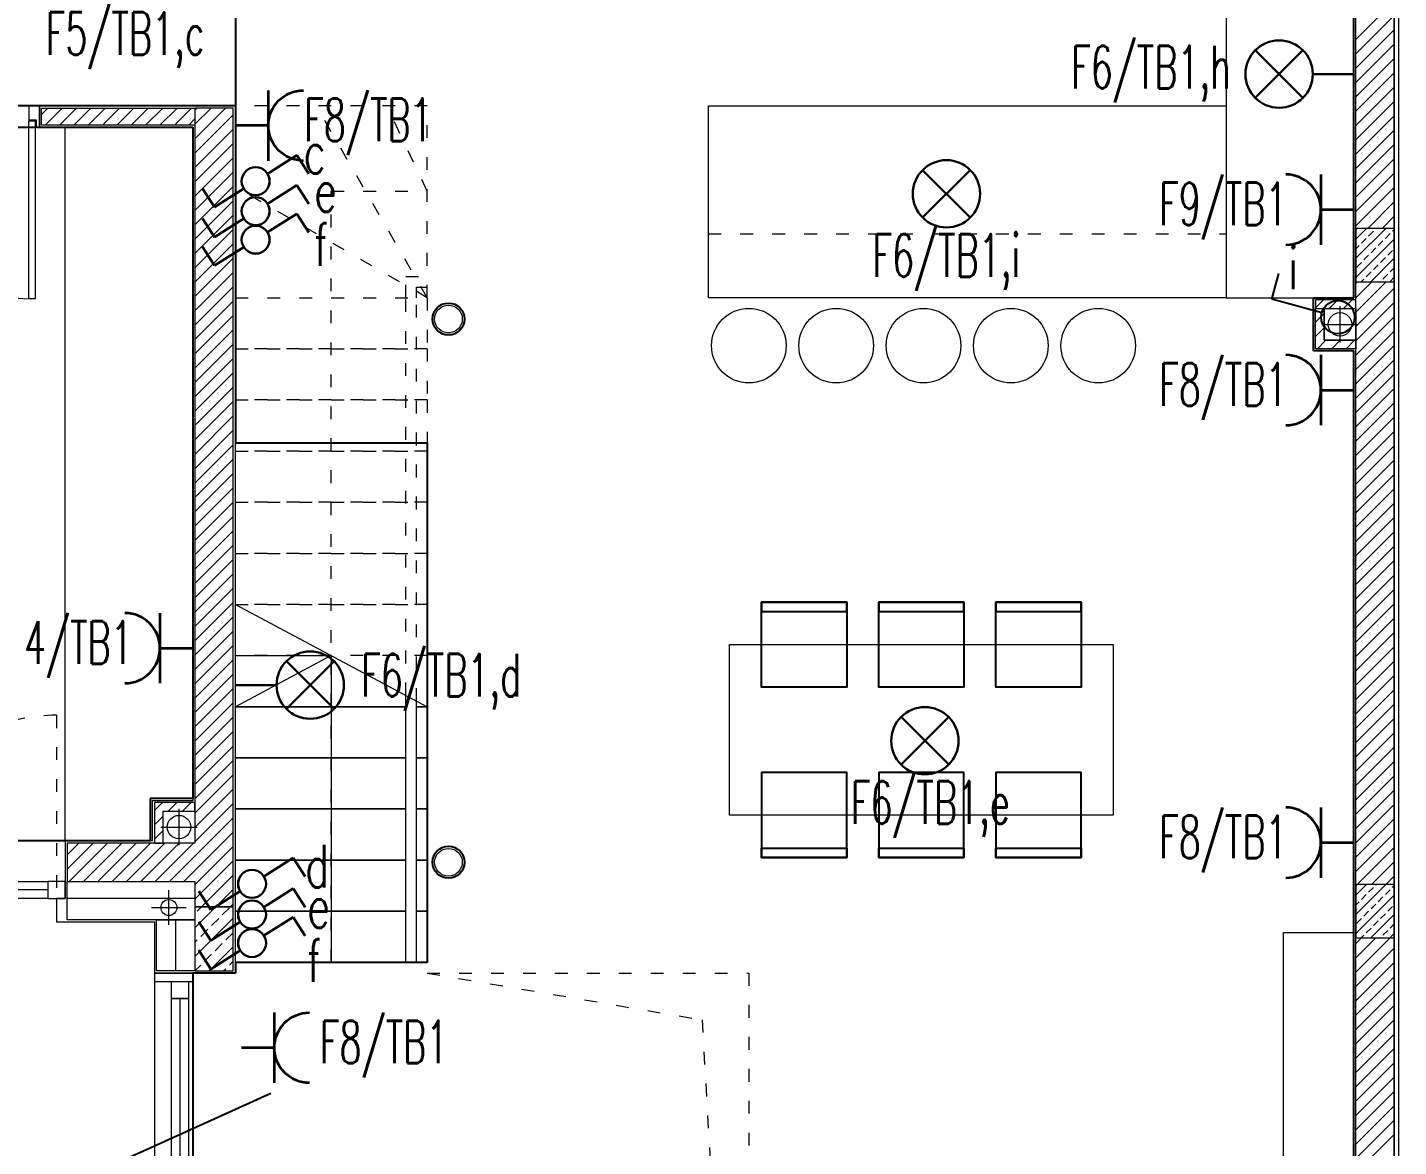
# Model space of a CAD drawing. Header units: millimetres. Extents: x 1780 to 154263, y -7240 to 17216.
# Drawn here: x 66186 to 66830, y 3414 to 3940 of the extents above; entities that cross this region are included whole.
import ezdxf

# ---------------------------------------------------------------- set-up
doc = ezdxf.new("R2010")
doc.units = ezdxf.units.MM
doc.linetypes.add('ACAD_ISO03W100', pattern=[30, 12, -18])
for name, color, linetype, lineweight in [('2d_SX_aranżacja drukowana', 200, 'Continuous', 5), ('2d_SX_aranżacja niedrukowana', 191, 'Continuous', 5), ('2d_SX_gruba przekroje', 90, 'Continuous', 20), ('2d_SX_instalacje - kanalizacja opadowa', 130, 'Continuous', 5), ('2d_SX_instalacje szkic - kanalizacja sanitarna', 44, 'Continuous', 5), ('2d_SX_oznaczenia', 40, 'Continuous', 0), ('2d_SX_przebicia', 96, 'Continuous', 13), ('2d_SX_stolarka drzwiowa', 211, 'Continuous', 5), ('2d_SX_stolarka okienna', 5, 'Continuous', 5), ('2d_SX_stolarka okznaczenia', 251, 'Continuous', 5), ('2d_SX_szraf', 251, 'Continuous', 0), ('2d_SX_warstwy', 181, 'Continuous', 9), ('2d_SX_widok', 10, 'Continuous', 9)]:
    doc.layers.add(name, color=color, linetype=linetype, lineweight=lineweight)
doc.layers.add('2d_SX_powierzchnia', color=251, linetype='Continuous', plot=False)
for name, color, linetype in [('2d_SX_rewizja 18 września', 210, 'Continuous'), ('60 instalacje elektryka', 10, 'Continuous'), ('BA-widok', 1, 'Continuous')]:
    doc.layers.add(name, color=color, linetype=linetype)
doc.styles.add('OPIS', font='simplex.shx', dxfattribs={"width": 0.7, "height": 4})
doc.linetypes.add('ZIGZAG', pattern='A,0.00254,-5.08,[131,ltypeshp.shx,S=5.08,R=0,X=-5.08,Y=0],-10.16,[131,ltypeshp.shx,S=5.08,R=180,X=5.08,Y=0],-5.08', length=20.32254)

# ---------------------------------------------------------------- blocks, each defined once
blk = doc.blocks.new('PDKLD A0')
at = {"color": 8}
for points in [[(72377.94, -15480.92), (72377.94, -15520.92), (72337.94, -15520.92), (72337.94, -15480.92)], [(72337.94, -15480.92), (72337.94, -15485.37), (72377.94, -15485.37), (72377.94, -15480.92), (72377.94, -15480.92)], [(72432.94, -15480.92), (72432.94, -15520.92), (72392.94, -15520.92), (72392.94, -15480.92)], [(72392.94, -15480.92), (72392.94, -15485.37), (72432.94, -15485.37), (72432.94, -15480.92), (72432.94, -15480.92)], [(72487.94, -15480.92), (72487.94, -15520.92), (72447.94, -15520.92), (72447.94, -15480.92)], [(72447.94, -15480.92), (72447.94, -15485.37), (72487.94, -15485.37), (72487.94, -15480.92), (72487.94, -15480.92)], [(72377.94, -15600.92), (72377.94, -15560.92), (72337.94, -15560.92), (72337.94, -15600.92)], [(72432.94, -15600.92), (72432.94, -15560.92), (72392.94, -15560.92), (72392.94, -15600.92)], [(72487.94, -15600.92), (72487.94, -15560.92), (72447.94, -15560.92), (72447.94, -15600.92)], [(72337.94, -15600.92), (72337.94, -15596.48), (72377.94, -15596.48), (72377.94, -15600.92), (72377.94, -15600.92)], [(72392.94, -15600.92), (72392.94, -15596.48), (72432.94, -15596.48), (72432.94, -15600.92), (72432.94, -15600.92)], [(72447.94, -15600.92), (72447.94, -15596.48), (72487.94, -15596.48), (72487.94, -15600.92), (72487.94, -15600.92)]]:
    blk.add_lwpolyline(points, close=True, dxfattribs=at)
at = {"layer": '2d_SX_aranżacja drukowana', "color": 8}
for p, q in [((72555.94, -15128.08), (72555.94, -15338.08)), ((72615.94, -15338.08), (72615.94, -15128.08)), ((72555.94, -15338.08), (72615.94, -15338.08))]:
    blk.add_line(p, q, dxfattribs=at)
at = {"layer": '2d_SX_aranżacja niedrukowana', "color": 8}
for p, q in [((72312.94, -15338.08), (72312.94, -15248.08)), ((72312.94, -15248.08), (72555.94, -15248.08)), ((72555.94, -15248.08), (72555.94, -15338.08)), ((72010.94, -15593.08), (72010.94, -15258.08)), ((72555.94, -15338.08), (72312.94, -15338.08)), ((72322.94, -15500.92), (72502.94, -15500.92)), ((72322.94, -15580.92), (72322.94, -15500.92)), ((72502.94, -15500.92), (72502.94, -15580.92)), ((72502.94, -15580.92), (72322.94, -15580.92)), ((72582.94, -15636.08), (72615.94, -15636.08)), ((72582.94, -16042.08), (72582.94, -15636.08)), ((72615.94, -15636.08), (72615.94, -16042.08))]:
    blk.add_line(p, q, dxfattribs=at)
at = {"layer": '2d_SX_aranżacja niedrukowana', "color": 8, "linetype": 'ACAD_ISO03W100', "ltscale": 0.5}
for p, q in [((72312.94, -15338.08), (72312.94, -15308.08)), ((72312.94, -15308.08), (72555.94, -15308.08)), ((72555.94, -15308.08), (72555.94, -15338.08)), ((72555.94, -15338.08), (72312.94, -15338.08))]:
    blk.add_line(p, q, dxfattribs=at)
at = {"layer": '2d_SX_aranżacja niedrukowana', "color": 8}
for centre in [(72331.94, -15360.58), (72372.94, -15360.58), (72413.94, -15360.58), (72454.94, -15360.58), (72495.94, -15360.58)]:
    blk.add_circle(centre, 17.5, dxfattribs=at)
at = {"layer": '2d_SX_gruba przekroje', "color": 8}
for p, q in [((72615.94, -15068.08), (72615.94, -15308.08)), ((72070.94, -15248.08), (71998.94, -15248.08)), ((71998.94, -15248.08), (71998.94, -15258.08)), ((72090.94, -15248.08), (72070.94, -15248.08)), ((72090.94, -15593.08), (72090.94, -15248.08)), ((71998.94, -15258.08), (72070.94, -15258.08)), ((72070.94, -15258.08), (72070.94, -15574.08)), ((72615.94, -15308.08), (72615.94, -15338.08)), ((72615.94, -15338.08), (72596.94, -15338.08)), ((72596.94, -15338.08), (72596.94, -15344.08)), ((72596.94, -15344.08), (72596.94, -15363.08)), ((72596.94, -15357.08), (72596.94, -15363.08)), ((72596.94, -15363.08), (72615.94, -15363.08)), ((72596.94, -15363.08), (72615.94, -15363.08)), ((72615.94, -15363.08), (72615.94, -15593.08)), ((72051.94, -15593.08), (72051.94, -15574.08)), ((72051.94, -15574.08), (72070.94, -15574.08)), ((72051.94, -15593.08), (72051.94, -15574.08)), ((72051.94, -15574.08), (72070.94, -15574.08)), ((72051.94, -15593.08), (72010.94, -15593.08)), ((72010.94, -15593.08), (72010.94, -15620.08)), ((72090.94, -15593.08), (72090.94, -15593.08)), ((72090.94, -15655.08), (72090.94, -15593.08)), ((72615.94, -15593.08), (72615.94, -15636.08)), ((72615.94, -15593.08), (72615.94, -15593.08)), ((72010.94, -15620.08), (72006.94, -15620.08)), ((72006.94, -15620.08), (72006.94, -15631.08)), ((72006.94, -15631.08), (72010.94, -15631.08)), ((72010.94, -15631.08), (72049.17, -15631.08)), ((72049.17, -15631.08), (72052.94, -15631.08)), ((72052.94, -15631.08), (72052.94, -15655.08)), ((72615.94, -15636.08), (72615.94, -15636.08)), ((72615.94, -15636.08), (72615.94, -16042.08)), ((72052.94, -15655.08), (72090.94, -15655.08))]:
    blk.add_line(p, q, dxfattribs=at)
for centre, radius in [((72190.94, -15348.08), 7.5), ((72190.94, -15348.08), 7.5), ((72190.94, -15348.08), 6.5), ((72190.94, -15603.08), 7.5), ((72190.94, -15603.08), 6.5)]:
    blk.add_circle(centre, radius, dxfattribs=at)
at = {"layer": '2d_SX_instalacje - kanalizacja opadowa', "color": 8}
for p, q in [((72059.69, -15632.5), (72059.69, -15616.16)), ((72051.53, -15624.33), (72067.86, -15624.33))]:
    blk.add_line(p, q, dxfattribs=at)
blk.add_circle((72059.69, -15624.33), 3.75, dxfattribs=at)
at = {"layer": '2d_SX_instalacje szkic - kanalizacja sanitarna', "color": 8}
for p, q in [((72609.44, -15342.08), (72609.44, -15359.08)), ((72600.94, -15350.58), (72617.94, -15350.58)), ((72064.44, -15578.08), (72064.44, -15595.08)), ((72055.94, -15586.58), (72072.94, -15586.58))]:
    blk.add_line(p, q, dxfattribs=at)
for centre in [(72609.44, -15350.58), (72064.44, -15586.58)]:
    blk.add_circle(centre, 5.5, dxfattribs=at)
at = {"layer": '2d_SX_oznaczenia', "color": 8, "linetype": 'ACAD_ISO03W100', "ltscale": 0.5}
for p, q in [((72180.94, -15288.08), (72162.11, -15248.08)), ((72135.94, -15650.08), (72135.94, -15288.08)), ((72135.94, -15288.08), (72180.94, -15288.08))]:
    blk.add_line(p, q, dxfattribs=at)
at = {"layer": '2d_SX_oznaczenia', "color": 8, "ltscale": 0.5}
for p, q in [((72090.94, -15482.08), (72180.94, -15530.08)), ((72135.94, -15506.08), (72090.94, -15530.08)), ((72135.94, -15506.08), (72135.94, -15650.08))]:
    blk.add_line(p, q, dxfattribs=at)
at = {"layer": '2d_SX_powierzchnia', "color": 8}
for p, q in [((72090.94, -15068.08), (72090.94, -15406.19)), ((72615.94, -15308.08), (72615.94, -15068.08)), ((72090.94, -15128.08), (72090.94, -15248.08)), ((72090.94, -15248.08), (71718.94, -15248.08)), ((71818.94, -15258.08), (72070.94, -15258.08)), ((72070.94, -15258.08), (72070.94, -15573.08)), ((72615.94, -15338.08), (72615.94, -15308.08)), ((72615.94, -15308.08), (72615.94, -15308.08)), ((72596.94, -15363.08), (72596.94, -15338.08)), ((72596.94, -15338.08), (72615.94, -15338.08)), ((72615.94, -15363.08), (72596.94, -15363.08)), ((72615.94, -15599.08), (72615.94, -15363.08)), ((72090.94, -15406.19), (72180.94, -15406.19)), ((72180.94, -15406.19), (72180.94, -15650.08)), ((72070.94, -15573.08), (72050.94, -15573.08)), ((72050.94, -15573.08), (72050.94, -15593.08)), ((72050.94, -15593.08), (71818.94, -15593.08)), ((72615.94, -15636.08), (72615.94, -15599.08)), ((72615.94, -15599.08), (72615.94, -15599.08)), ((72615.94, -16042.08), (72615.94, -15636.08)), ((72615.94, -15636.08), (72615.94, -15636.08)), ((72090.94, -15650.08), (72090.94, -15655.08)), ((72145.34, -15650.08), (72090.94, -15650.08)), ((72180.94, -15650.08), (72145.34, -15650.08)), ((72090.94, -15655.08), (72070.94, -15655.08)), ((72070.94, -15655.08), (72070.94, -16042.08))]:
    blk.add_line(p, q, dxfattribs=at)
for centre in [(72190.94, -15348.08), (72190.94, -15603.08)]:
    blk.add_circle(centre, 7.5, dxfattribs=at)
at = {"layer": '2d_SX_przebicia', "color": 8}
for p, q in [((72601.94, -15343.08), (72616.94, -15343.08)), ((72601.94, -15358.08), (72601.94, -15343.08)), ((72616.94, -15343.08), (72616.94, -15358.08)), ((72616.94, -15358.08), (72601.94, -15358.08)), ((72056.94, -15579.08), (72071.94, -15579.08)), ((72056.94, -15594.08), (72056.94, -15579.08)), ((72071.94, -15579.08), (72071.94, -15594.08)), ((72071.94, -15594.08), (72056.94, -15594.08))]:
    blk.add_line(p, q, dxfattribs=at)
at = {"layer": '2d_SX_stolarka drzwiowa', "color": 8}
for p, q in [((71998.94, -15248.08), (71993.94, -15248.08)), ((71993.94, -15248.08), (71993.94, -15254.58)), ((71998.94, -15258.08), (71998.94, -15248.08)), ((71993.94, -15254.58), (71997.44, -15254.58)), ((71993.94, -15338.58), (71993.94, -15255.08)), ((71993.94, -15255.08), (71996.94, -15255.08)), ((71996.94, -15255.08), (71996.94, -15338.58)), ((71997.44, -15254.58), (71997.44, -15258.08)), ((71997.44, -15258.08), (71998.94, -15258.08)), ((71996.94, -15338.58), (71993.94, -15338.58))]:
    blk.add_line(p, q, dxfattribs=at)
at = {"layer": '2d_SX_stolarka okienna', "color": 8, "linetype": 'ACAD_ISO03W100', "ltscale": 0.5}
blk.add_line((72006.94, -15534.08), (72006.94, -15616.08), dxfattribs=at)
at = {"layer": '2d_SX_stolarka okienna', "color": 8}
for p, q in [((72052.94, -15655.08), (72052.94, -16080.08)), ((72070.94, -15655.08), (72052.94, -15655.08)), ((72052.94, -15655.08), (72052.94, -15659.08)), ((72052.94, -15659.08), (72070.94, -15659.08)), ((72060.94, -15667.08), (72060.94, -15659.08)), ((72060.94, -15659.08), (72068.94, -15659.08)), ((72068.94, -15659.08), (72068.94, -15667.08)), ((72068.94, -15659.08), (72068.94, -15659.08)), ((72070.94, -15655.08), (72070.94, -16062.08)), ((72070.94, -15659.08), (72070.94, -15655.08)), ((72068.94, -15667.08), (72060.94, -15667.08)), ((72060.94, -15851.58), (72060.94, -15667.08)), ((72060.94, -15667.08), (72068.94, -15667.08)), ((72064.94, -15851.58), (72064.94, -15667.08)), ((72068.94, -15667.08), (72068.94, -15851.58))]:
    blk.add_line(p, q, dxfattribs=at)
for points in [[(72002.94, -15612.08), (72002.94, -15620.08), (71928.94, -15620.08), (71928.94, -15612.08)], [(72010.94, -15612.08), (72002.94, -15612.08), (72002.94, -15620.08), (72010.94, -15620.08), (72010.94, -15612.08)]]:
    blk.add_lwpolyline(points, close=True, dxfattribs=at)
blk.add_lwpolyline([(72002.94, -15616.08), (71928.94, -15616.08)], dxfattribs=at)
at = {"layer": '2d_SX_stolarka okienna', "color": 8, "linetype": 'ACAD_ISO03W100', "ltscale": 0.5}
blk.add_arc((72007.11, -15616.15), 82.07, 90.1168, 179.95145, dxfattribs=at)
at = {"layer": '2d_SX_stolarka okznaczenia', "color": 8}
blk.add_arc((71995.37, -15256.15), 82.43, 180.29754, 270.05077, dxfattribs=at)
at = {"layer": '2d_SX_szraf', "color": 8, "linetype": 'Continuous'}
for p, q in [((72616.94, -15216.83), (72634.94, -15198.83)), ((72616.94, -15223.56), (72634.94, -15205.56)), ((72616.94, -15230.3), (72634.94, -15212.3)), ((72616.94, -15237.04), (72634.94, -15219.04)), ((72616.94, -15243.77), (72634.94, -15225.77)), ((72616.94, -15250.51), (72634.94, -15232.51)), ((72616.94, -15257.24), (72634.94, -15239.24)), ((72616.94, -15263.98), (72634.94, -15245.98)), ((71999.94, -15252.04), (72002.9, -15249.08)), ((72001.64, -15257.08), (72009.64, -15249.08)), ((72008.37, -15257.08), (72016.37, -15249.08)), ((72015.11, -15257.08), (72023.11, -15249.08)), ((72021.85, -15257.08), (72029.85, -15249.08)), ((72028.58, -15257.08), (72036.58, -15249.08)), ((72035.32, -15257.08), (72043.32, -15249.08)), ((72042.05, -15257.08), (72050.05, -15249.08)), ((72048.79, -15257.08), (72056.79, -15249.08)), ((72055.52, -15257.08), (72063.52, -15249.08)), ((72062.26, -15257.08), (72070.26, -15249.08)), ((72068.99, -15257.08), (72071.94, -15254.13)), ((72071.94, -15249.95), (72072.82, -15249.08)), ((72071.94, -15256.69), (72079.55, -15249.08)), ((72071.94, -15263.43), (72086.29, -15249.08)), ((72071.94, -15270.16), (72089.94, -15252.16)), ((72616.94, -15270.71), (72634.94, -15252.71)), ((72071.94, -15276.9), (72089.94, -15258.9)), ((72616.94, -15277.45), (72634.94, -15259.45)), ((72071.94, -15283.63), (72089.94, -15265.63)), ((72616.94, -15284.18), (72634.94, -15266.18)), ((72071.94, -15290.37), (72089.94, -15272.37)), ((72616.94, -15290.92), (72634.94, -15272.92)), ((72071.94, -15297.1), (72089.94, -15279.1)), ((72616.94, -15297.65), (72634.94, -15279.65)), ((72071.94, -15303.84), (72089.94, -15285.84)), ((72616.94, -15304.39), (72634.94, -15286.39)), ((72071.94, -15310.57), (72089.94, -15292.57)), ((72071.94, -15317.31), (72089.94, -15299.31)), ((72622.48, -15305.58), (72634.94, -15293.12)), ((72616.94, -15310.59), (72621.95, -15305.58)), ((72616.94, -15319.57), (72630.93, -15305.58)), ((72616.94, -15306.1), (72617.29, -15305.76)), ((72626.27, -15305.76), (72626.44, -15305.58)), ((72629.22, -15305.58), (72634.94, -15299.86)), ((72071.94, -15324.04), (72089.94, -15306.04)), ((72616.94, -15328.55), (72634.94, -15310.55)), ((72619.53, -15312.49), (72621.78, -15310.25)), ((72622.9, -15309.12), (72625.14, -15306.88)), ((72627.39, -15313.61), (72629.63, -15311.37)), ((72630.76, -15310.25), (72633, -15308)), ((72634.12, -15306.88), (72634.94, -15306.06)), ((72071.94, -15330.78), (72089.94, -15312.78)), ((72616.94, -15315.08), (72618.41, -15313.61)), ((72620.65, -15320.35), (72622.9, -15318.1)), ((72624.02, -15316.98), (72626.27, -15314.74)), ((72631.88, -15318.1), (72634.12, -15315.86)), ((72071.94, -15337.51), (72089.94, -15319.51)), ((72617.29, -15323.72), (72619.53, -15321.47)), ((72623.89, -15330.58), (72634.94, -15319.53)), ((72625.14, -15324.84), (72627.39, -15322.59)), ((72628.51, -15321.47), (72630.76, -15319.23)), ((72633, -15325.96), (72634.94, -15324.02)), ((72071.94, -15344.25), (72089.94, -15326.25)), ((72616.94, -15331.33), (72617.69, -15330.58)), ((72616.94, -15338.06), (72624.43, -15330.58)), ((72616.94, -15344.8), (72631.16, -15330.58)), ((72619.4, -15330.58), (72620.65, -15329.33)), ((72621.78, -15328.21), (72624.02, -15325.96)), ((72628.38, -15330.58), (72628.51, -15330.45)), ((72629.63, -15329.33), (72631.88, -15327.08)), ((72632.87, -15330.58), (72634.94, -15328.51)), ((72071.94, -15350.98), (72089.94, -15332.98)), ((72616.94, -15351.53), (72634.94, -15333.53)), ((72071.94, -15357.72), (72089.94, -15339.72)), ((72597.94, -15342.77), (72601.64, -15339.08)), ((72604.37, -15343.08), (72608.37, -15339.08)), ((72611.11, -15343.08), (72615.11, -15339.08)), ((72616.94, -15358.27), (72634.94, -15340.27)), ((72071.94, -15364.45), (72089.94, -15346.45)), ((72597.94, -15349.51), (72601.94, -15345.51)), ((72616.94, -15365), (72634.94, -15347)), ((72071.94, -15371.19), (72089.94, -15353.19)), ((72597.94, -15356.24), (72601.94, -15352.24)), ((72616.94, -15371.74), (72634.94, -15353.74)), ((72071.94, -15377.92), (72089.94, -15359.92)), ((72598.84, -15362.08), (72602.84, -15358.08)), ((72605.58, -15362.08), (72609.58, -15358.08)), ((72612.31, -15362.08), (72616.31, -15358.08)), ((72616.94, -15378.47), (72634.94, -15360.47)), ((72071.94, -15384.66), (72089.94, -15366.66)), ((72616.94, -15385.21), (72634.94, -15367.21)), ((72071.94, -15391.39), (72089.94, -15373.39)), ((72616.94, -15391.94), (72634.94, -15373.94)), ((72071.94, -15398.13), (72089.94, -15380.13)), ((72616.94, -15398.68), (72634.94, -15380.68)), ((72071.94, -15404.86), (72089.94, -15386.86)), ((72616.94, -15405.41), (72634.94, -15387.41)), ((72071.94, -15411.6), (72089.94, -15393.6)), ((72616.94, -15412.15), (72634.94, -15394.15)), ((72071.94, -15418.33), (72089.94, -15400.33)), ((72616.94, -15418.89), (72634.94, -15400.89)), ((72071.94, -15425.07), (72089.94, -15407.07)), ((72616.94, -15425.62), (72634.94, -15407.62)), ((72071.94, -15431.81), (72089.94, -15413.81)), ((72616.94, -15432.36), (72634.94, -15414.36)), ((72071.94, -15438.54), (72089.94, -15420.54)), ((72616.94, -15439.09), (72634.94, -15421.09)), ((72071.94, -15445.28), (72089.94, -15427.28)), ((72616.94, -15445.83), (72634.94, -15427.83)), ((72071.94, -15452.01), (72089.94, -15434.01)), ((72616.94, -15452.56), (72634.94, -15434.56)), ((72071.94, -15458.75), (72089.94, -15440.75)), ((72071.94, -15465.48), (72089.94, -15447.48)), ((72616.94, -15459.3), (72634.94, -15441.3)), ((72616.94, -15466.03), (72634.94, -15448.03)), ((72071.94, -15472.22), (72089.94, -15454.22)), ((72616.94, -15472.77), (72634.94, -15454.77)), ((72071.94, -15478.95), (72089.94, -15460.95)), ((72616.94, -15479.5), (72634.94, -15461.5)), ((72071.94, -15485.69), (72089.94, -15467.69)), ((72616.94, -15486.24), (72634.94, -15468.24)), ((72071.94, -15492.42), (72089.94, -15474.42)), ((72616.94, -15492.97), (72634.94, -15474.97)), ((72071.94, -15499.16), (72089.94, -15481.16)), ((72616.94, -15499.71), (72634.94, -15481.71)), ((72071.94, -15505.89), (72089.94, -15487.89)), ((72616.94, -15506.44), (72634.94, -15488.44)), ((72071.94, -15512.63), (72089.94, -15494.63)), ((72616.94, -15513.18), (72634.94, -15495.18)), ((72071.94, -15519.36), (72089.94, -15501.36)), ((72616.94, -15519.91), (72634.94, -15501.91)), ((72071.94, -15526.1), (72089.94, -15508.1)), ((72616.94, -15526.65), (72634.94, -15508.65)), ((72071.94, -15532.83), (72089.94, -15514.83)), ((72616.94, -15533.38), (72634.94, -15515.38)), ((72071.94, -15539.57), (72089.94, -15521.57)), ((72616.94, -15540.12), (72634.94, -15522.12)), ((72071.94, -15546.3), (72089.94, -15528.3)), ((72616.94, -15546.85), (72634.94, -15528.85)), ((72071.94, -15553.04), (72089.94, -15535.04)), ((72616.94, -15553.59), (72634.94, -15535.59)), ((72071.94, -15559.77), (72089.94, -15541.77)), ((72616.94, -15560.32), (72634.94, -15542.32)), ((72071.94, -15566.51), (72089.94, -15548.51)), ((72616.94, -15567.06), (72634.94, -15549.06)), ((72071.94, -15573.24), (72089.94, -15555.24)), ((72616.94, -15573.79), (72634.94, -15555.79)), ((72071.94, -15579.98), (72089.94, -15561.98)), ((72616.94, -15580.53), (72634.94, -15562.53)), ((72071.94, -15586.71), (72089.94, -15568.71)), ((72616.94, -15587.27), (72634.94, -15569.27)), ((72052.94, -15578.77), (72056.64, -15575.08)), ((72059.37, -15579.08), (72063.37, -15575.08)), ((72066.11, -15579.08), (72070.11, -15575.08)), ((72071.94, -15593.45), (72089.94, -15575.45)), ((72616.94, -15594), (72634.94, -15576)), ((72052.94, -15585.51), (72056.94, -15581.51)), ((72060.05, -15612.08), (72089.94, -15582.18)), ((72616.94, -15600.74), (72634.94, -15582.74)), ((72052.94, -15592.24), (72056.94, -15588.24)), ((72066.78, -15612.08), (72089.94, -15588.92)), ((72011.94, -15599.57), (72017.43, -15594.08)), ((72011.94, -15606.3), (72024.17, -15594.08)), ((72012.9, -15612.08), (72030.9, -15594.08)), ((72019.64, -15612.08), (72037.64, -15594.08)), ((72026.37, -15612.08), (72044.37, -15594.08)), ((72033.11, -15612.08), (72051.11, -15594.08)), ((72039.84, -15612.08), (72057.84, -15594.08)), ((72046.58, -15612.08), (72064.58, -15594.08)), ((72053.31, -15612.08), (72071.31, -15594.08)), ((72616.94, -15607.47), (72634.94, -15589.47)), ((72071.94, -15613.66), (72089.94, -15595.66)), ((72617.57, -15613.58), (72634.94, -15596.21)), ((72071.94, -15620.39), (72089.94, -15602.39)), ((72624.3, -15613.58), (72634.94, -15602.94)), ((72074.99, -15624.08), (72089.94, -15609.13)), ((72616.94, -15618.59), (72621.95, -15613.58)), ((72616.94, -15627.57), (72630.93, -15613.58)), ((72616.94, -15614.1), (72617.29, -15613.76)), ((72622.9, -15617.12), (72625.14, -15614.88)), ((72626.27, -15613.76), (72626.44, -15613.58)), ((72631.04, -15613.58), (72634.94, -15609.68)), ((72634.12, -15614.88), (72634.94, -15614.06)), ((72081.72, -15624.08), (72089.94, -15615.86)), ((72616.94, -15636.55), (72634.94, -15618.55)), ((72619.53, -15620.49), (72621.78, -15618.25)), ((72627.39, -15621.61), (72629.63, -15619.37)), ((72630.76, -15618.25), (72633, -15616)), ((72071.94, -15633.86), (72081.72, -15624.08)), ((72072.98, -15626.09), (72074.99, -15624.08)), ((72084.76, -15627.78), (72088.13, -15624.41)), ((72088.46, -15624.08), (72089.94, -15622.6)), ((72616.94, -15623.08), (72618.41, -15621.61)), ((72620.65, -15628.35), (72622.9, -15626.1)), ((72623.89, -15638.58), (72634.94, -15627.53)), ((72624.02, -15624.98), (72626.27, -15622.74)), ((72628.51, -15629.47), (72630.76, -15627.23)), ((72631.88, -15626.1), (72634.12, -15623.86)), ((72071.94, -15647.33), (72089.94, -15629.33)), ((72079.71, -15632.83), (72083.08, -15629.46)), ((72617.29, -15631.72), (72619.53, -15629.47)), ((72621.78, -15636.21), (72624.02, -15633.96)), ((72625.14, -15632.84), (72627.39, -15630.59)), ((72633, -15633.96), (72634.94, -15632.02)), ((72071.94, -15640.6), (72072.98, -15639.57)), ((72074.66, -15637.88), (72078.03, -15634.51)), ((72086.45, -15639.57), (72089.81, -15636.2)), ((72616.94, -15641.15), (72619.51, -15638.58)), ((72616.94, -15647.88), (72626.24, -15638.58)), ((72616.94, -15654.62), (72632.98, -15638.58)), ((72619.4, -15638.58), (72620.65, -15637.33)), ((72628.38, -15638.58), (72628.51, -15638.45)), ((72629.63, -15637.33), (72631.88, -15635.08)), ((72632.87, -15638.58), (72634.94, -15636.51)), ((72076.34, -15649.67), (72079.71, -15646.3)), ((72078.66, -15654.08), (72089.94, -15642.8)), ((72081.4, -15644.62), (72084.76, -15641.25)), ((72616.94, -15661.35), (72634.94, -15643.35)), ((72071.94, -15654.07), (72074.66, -15651.35)), ((72085.4, -15654.08), (72086.45, -15653.04)), ((72088.13, -15651.35), (72089.94, -15649.54)), ((72616.94, -15668.09), (72634.94, -15650.09)), ((72616.94, -15674.82), (72634.94, -15656.82)), ((72616.94, -15681.56), (72634.94, -15663.56)), ((72616.94, -15688.29), (72634.94, -15670.29)), ((72616.94, -15695.03), (72634.94, -15677.03)), ((72616.94, -15701.76), (72634.94, -15683.76)), ((72616.94, -15708.5), (72634.94, -15690.5)), ((72616.94, -15715.23), (72634.94, -15697.23)), ((72616.94, -15721.97), (72634.94, -15703.97)), ((72616.94, -15728.7), (72634.94, -15710.7)), ((72616.94, -15735.44), (72634.94, -15717.44)), ((72616.94, -15742.17), (72634.94, -15724.17)), ((72616.94, -15748.91), (72634.94, -15730.91))]:
    blk.add_line(p, q, dxfattribs=at)
at = {"layer": '2d_SX_szraf', "color": 8, "linetype": 'ZIGZAG'}
for p, q in [((72071.94, -15620.08), (72011.94, -15620.08)), ((72062.94, -15654.08), (72062.94, -15630.08))]:
    blk.add_line(p, q, dxfattribs=at)
at = {"layer": '2d_SX_warstwy', "color": 8}
for p, q in [((72634.94, -16079.08), (72634.94, -15049.08)), ((72634.94, -15049.08), (72634.94, -15612.08)), ((72636.94, -15049.08), (72636.94, -16079.08)), ((72616.94, -15309.08), (72616.94, -15067.08)), ((72616.94, -15305.58), (72616.94, -15074.08)), ((72634.94, -15074.08), (72634.94, -15305.58)), ((71999.94, -15257.08), (71999.94, -15249.08)), ((71999.94, -15249.08), (72071.94, -15249.08)), ((72089.94, -15249.08), (72071.94, -15249.08)), ((72071.94, -15249.08), (72071.94, -15594.08)), ((72071.94, -15249.08), (72071.94, -15257.08)), ((72089.94, -15624.08), (72089.94, -15249.08)), ((72071.94, -15257.08), (71999.94, -15257.08)), ((72634.94, -15305.58), (72616.94, -15305.58)), ((72634.94, -15305.58), (72616.94, -15305.58)), ((72616.94, -15305.58), (72616.94, -15330.58)), ((72634.94, -15330.58), (72634.94, -15305.58)), ((72616.94, -15327.08), (72616.94, -15309.08)), ((72616.94, -15309.08), (72616.94, -15309.08)), ((72616.94, -15594.08), (72616.94, -15327.08)), ((72616.94, -15327.08), (72616.94, -15327.08)), ((72616.94, -15327.08), (72616.94, -15327.08)), ((72616.94, -15327.08), (72616.94, -15327.08)), ((72616.94, -15327.08), (72616.94, -15327.08)), ((72616.94, -15330.58), (72634.94, -15330.58)), ((72616.94, -15613.58), (72616.94, -15330.58)), ((72616.94, -15330.58), (72634.94, -15330.58)), ((72634.94, -15330.58), (72634.94, -15613.58)), ((72616.94, -15339.08), (72597.94, -15339.08)), ((72597.94, -15339.08), (72597.94, -15343.08)), ((72597.94, -15362.08), (72597.94, -15343.08)), ((72597.94, -15343.08), (72601.94, -15343.08)), ((72597.94, -15343.08), (72601.94, -15343.08)), ((72601.94, -15343.08), (72601.94, -15358.08)), ((72601.94, -15343.08), (72601.94, -15343.08)), ((72601.94, -15343.08), (72616.94, -15343.08)), ((72616.94, -15343.08), (72616.94, -15339.08)), ((72616.94, -15362.08), (72597.94, -15362.08)), ((72601.94, -15358.08), (72616.94, -15358.08)), ((72616.94, -15358.08), (72616.94, -15362.08)), ((72071.94, -15575.08), (72052.94, -15575.08)), ((72052.94, -15575.08), (72052.94, -15594.08)), ((72071.94, -15579.08), (72071.94, -15575.08)), ((72056.94, -15594.08), (72056.94, -15579.08)), ((72056.94, -15579.08), (72071.94, -15579.08)), ((72011.94, -15594.08), (72011.94, -15612.08)), ((72071.94, -15594.08), (72011.94, -15594.08)), ((72052.94, -15594.08), (72056.94, -15594.08)), ((72616.94, -15635.08), (72616.94, -15594.08)), ((72616.94, -15594.08), (72616.94, -15594.08)), ((72011.94, -15612.08), (72071.94, -15612.08)), ((72011.94, -15630.08), (72011.94, -15612.08)), ((72011.94, -15612.08), (72071.94, -15612.08)), ((72071.94, -15612.08), (72071.94, -15630.08)), ((72071.94, -15612.08), (72071.94, -15624.08)), ((72634.94, -15613.58), (72616.94, -15613.58)), ((72634.94, -15613.58), (72616.94, -15613.58)), ((72616.94, -15613.58), (72616.94, -15638.58)), ((72634.94, -15612.08), (72634.94, -15612.08)), ((72634.94, -15612.08), (72634.94, -16061.08)), ((72634.94, -15638.58), (72634.94, -15613.58)), ((72089.94, -15624.08), (72071.94, -15624.08)), ((72071.94, -15624.08), (72071.94, -15654.08)), ((72071.94, -15624.08), (72089.94, -15624.08)), ((72089.94, -15654.08), (72089.94, -15624.08)), ((72071.94, -15630.08), (72011.94, -15630.08)), ((72053.94, -15654.08), (72053.94, -15630.08)), ((72053.94, -15630.08), (72071.94, -15630.08)), ((72071.94, -15630.08), (72071.94, -15654.08)), ((72616.94, -16043.08), (72616.94, -15635.08)), ((72616.94, -15635.08), (72616.94, -15635.08)), ((72616.94, -16043.08), (72616.94, -15638.58)), ((72616.94, -15638.58), (72634.94, -15638.58)), ((72616.94, -15638.58), (72634.94, -15638.58)), ((72634.94, -15638.58), (72634.94, -16061.08)), ((72071.94, -15654.08), (72053.94, -15654.08)), ((72071.94, -15654.08), (72089.94, -15654.08))]:
    blk.add_line(p, q, dxfattribs=at)
at = {"layer": '2d_SX_widok', "color": 8, "linetype": 'ACAD_ISO03W100', "ltscale": 0.5}
for p, q in [((72634.94, -14840.08), (72634.94, -15593.08)), ((72180.94, -15248.08), (72090.94, -15248.08)), ((72090.94, -15248.08), (72090.94, -15338.08)), ((72180.94, -15338.08), (72128.98, -15248.08)), ((72180.94, -15338.08), (72180.94, -15248.08)), ((72180.94, -15338.08), (72090.94, -15286.12)), ((72170.94, -15338.08), (72170.94, -15328.08)), ((72170.94, -15328.08), (72180.94, -15328.08)), ((72090.94, -15338.08), (72180.94, -15338.08)), ((72090.94, -15338.08), (72180.94, -15338.08)), ((72090.94, -15362.08), (72090.94, -15338.08)), ((72170.94, -15524.75), (72170.94, -15338.08)), ((72175.94, -15338.08), (72175.94, -15333.08)), ((72175.94, -15333.08), (72180.94, -15333.08)), ((72175.94, -15527.42), (72175.94, -15338.08)), ((72180.94, -15338.08), (72180.94, -15362.08)), ((72090.94, -15362.08), (72180.94, -15362.08)), ((72090.94, -15386.08), (72090.94, -15362.08)), ((72180.94, -15362.08), (72090.94, -15362.08)), ((72180.94, -15362.08), (72180.94, -15386.08)), ((72090.94, -15386.08), (72180.94, -15386.08)), ((72090.94, -15410.08), (72090.94, -15386.08)), ((72180.94, -15386.08), (72090.94, -15386.08)), ((72180.94, -15386.08), (72180.94, -15410.08)), ((72090.94, -15410.08), (72180.94, -15410.08)), ((72090.94, -15434.08), (72090.94, -15410.08)), ((72180.94, -15410.08), (72090.94, -15410.08)), ((72180.94, -15410.08), (72180.94, -15434.08)), ((72090.94, -15434.08), (72180.94, -15434.08)), ((72090.94, -15458.08), (72090.94, -15434.08)), ((72180.94, -15434.08), (72090.94, -15434.08)), ((72180.94, -15434.08), (72180.94, -15458.08)), ((72090.94, -15482.08), (72090.94, -15458.08)), ((72090.94, -15458.08), (72180.94, -15458.08)), ((72180.94, -15458.08), (72090.94, -15458.08)), ((72180.94, -15458.08), (72180.94, -15482.08)), ((72180.94, -15482.08), (72090.94, -15482.08)), ((72090.94, -15506.08), (72090.94, -15482.08)), ((72090.94, -15482.08), (72180.94, -15482.08)), ((72180.94, -15482.08), (72180.94, -15506.08)), ((72180.94, -15506.94), (72180.94, -15482.94)), ((72180.94, -15506.08), (72090.94, -15506.08)), ((72180.94, -15506.94), (72180.94, -15530.08)), ((72180.94, -15655.08), (72309.99, -15677.04)), ((72180.94, -15655.08), (72331.94, -15655.08)), ((72331.94, -15655.08), (72331.94, -16062.08)), ((72309.99, -15677.04), (72331.94, -16062.08))]:
    blk.add_line(p, q, dxfattribs=at)
at = {"layer": '2d_SX_widok', "color": 8, "ltscale": 0.5}
for p, q in [((72090.94, -15530.08), (72090.94, -15506.08)), ((72090.94, -15506.08), (72135.94, -15506.08)), ((72170.94, -15650.08), (72170.94, -15524.75)), ((72090.94, -15554.08), (72090.94, -15530.08)), ((72090.94, -15530.08), (72170.94, -15530.08)), ((72170.94, -15530.08), (72090.94, -15530.08)), ((72175.94, -15650.08), (72175.94, -15527.42)), ((72175.94, -15530.08), (72180.94, -15530.08)), ((72180.94, -15530.08), (72175.94, -15530.08)), ((72180.94, -15530.08), (72180.94, -15554.08)), ((72180.94, -15530.08), (72180.94, -15530.08)), ((72180.94, -15530.08), (72180.94, -15530.08)), ((72170.94, -15554.08), (72090.94, -15554.08)), ((72090.94, -15578.08), (72090.94, -15554.08)), ((72090.94, -15554.08), (72170.94, -15554.08)), ((72180.94, -15554.08), (72175.94, -15554.08)), ((72175.94, -15554.08), (72180.94, -15554.08)), ((72180.94, -15554.08), (72180.94, -15578.08)), ((72090.94, -15602.08), (72090.94, -15578.08)), ((72090.94, -15578.08), (72170.94, -15578.08)), ((72170.94, -15578.08), (72090.94, -15578.08)), ((72175.94, -15578.08), (72180.94, -15578.08)), ((72180.94, -15578.08), (72175.94, -15578.08)), ((72180.94, -15578.08), (72180.94, -15602.08)), ((72090.94, -15626.08), (72090.94, -15602.08)), ((72090.94, -15602.08), (72170.94, -15602.08)), ((72170.94, -15602.08), (72090.94, -15602.08)), ((72175.94, -15602.08), (72180.94, -15602.08)), ((72180.94, -15602.08), (72175.94, -15602.08)), ((72180.94, -15602.08), (72180.94, -15626.08)), ((72090.94, -15650.08), (72090.94, -15626.08)), ((72090.94, -15626.08), (72170.94, -15626.08)), ((72170.94, -15626.08), (72090.94, -15626.08)), ((72175.94, -15626.08), (72180.94, -15626.08)), ((72180.94, -15626.08), (72175.94, -15626.08)), ((72180.94, -15626.08), (72180.94, -15650.08)), ((72180.94, -15650.08), (72090.94, -15650.08)), ((72180.94, -15650.08), (72170.94, -15650.08)), ((72180.94, -15650.08), (72175.94, -15650.08))]:
    blk.add_line(p, q, dxfattribs=at)
blk = doc.blocks.new('lampa1')
at = {"layer": '60 instalacje elektryka', "lineweight": 30}
for p, q in [((2045.42, 2946.75), (2067.75, 2924.42)), ((2067.75, 2946.75), (2045.42, 2924.42))]:
    blk.add_line(p, q, dxfattribs=at)
blk.add_circle((2056.58, 2935.58), 15.79, dxfattribs=at)
blk = doc.blocks.new('kinkiet')
at = {"layer": '60 instalacje elektryka', "lineweight": 30}
for p, q in [((-249830.13, -8956.18), (-249807.78, -8978.54)), ((-249830.13, -8978.54), (-249807.78, -8956.18)), ((-249834.76, -8967.36), (-249854.04, -8967.36))]:
    blk.add_line(p, q, dxfattribs=at)
blk.add_circle((-249818.96, -8967.36), 15.81, dxfattribs=at)
blk = doc.blocks.new('wyl jednbieg')
at = {"layer": '60 instalacje elektryka', "lineweight": 30}
for p, q in [((2059.79, 3882.77), (2066.28, 3897.38)), ((2066.28, 3897.38), (2075.69, 3893.31))]:
    blk.add_line(p, q, dxfattribs=at)
blk.add_circle((2057.17, 3876.88), 6.45, dxfattribs=at)
blk = doc.blocks.new('schodowy')
blk.add_blockref('wyl jednbieg', (82.33, 4.2))
at = {"rotation": 180}
blk.add_blockref('wyl jednbieg', (4196.68, 7757.96), dxfattribs=at)
blk = doc.blocks.new('jednobiegunowy')
at = {"layer": '60 instalacje elektryka'}
for p, q in [((2190.56, 2793.4), (2200.02, 2802.78)), ((2200.02, 2802.78), (2204.88, 2797.97))]:
    blk.add_line(p, q, dxfattribs=at)
blk.add_circle((2187.5, 2790.37), 4.3, dxfattribs=at)
blk = doc.blocks.new('gniazdo')
at = {"layer": '60 instalacje elektryka', "lineweight": 35}
for p, q in [((1911.132, 1039.393), (1911.132, 1043.76)), ((1911.132, 1041.576), (1909.09, 1041.576))]:
    blk.add_line(p, q, dxfattribs=at)
blk.add_arc((1913.316, 1041.576), 2.184, 90, 270, dxfattribs=at)

msp = doc.modelspace()

# ---------------------------------------------------------------- linework, layer by layer
at = {"layer": 'BA-widok'}
msp.add_line((66300.29, 3439.4), (66140.58, 3367.19), dxfattribs=at)

# ---------------------------------------------------------------- block references
at = {"layer": '2d_SX_rewizja 18 września'}
msp.add_blockref('PDKLD A0', (-5807.3, 19151.02), dxfattribs=at)
at = {"layer": '60 instalacje elektryka', "rotation": 180}
msp.add_blockref('kinkiet', (-183045.4, -5049.43), dxfattribs=at)
at = {"layer": '60 instalacje elektryka'}
for name, p, xscale, yscale, zscale, rotation in [('gniazdo', (51858.17, 11764.14), -7.556206694400001, 7.556206694400001, 7.556206694400001, 180), ('schodowy', (70303.51, 5939.32), 1.01853555804, 1.01853555804, 1.01853555804, 146.1863479872259), ('schodowy', (70303.51, 5925.26), 1.01853555804, 1.01853555804, 1.01853555804, 146.1863479872259), ('lampa1', (69556.23, 5920.55), -1.0011, 1.0011, 1.0011, 89.99999999999991), ('gniazdo', (81234.12, 11724.65), 7.556206694400001, 7.556206694400001, 7.556206694400001, 180), ('schodowy', (70303.51, 5911.87), 1.01853555804, 1.01853555804, 1.01853555804, 146.1863479872259), ('jednobiegunowy', (73183.99, 2898.96), 1.818212235840003, 1.818212235840003, 1.818212235840003, 120.0259651748461), ('gniazdo', (81234.12, 11639.92), 7.556206694400001, 7.556206694400001, 7.556206694400001, 180), ('gniazdo', (80689.12, 11518.8), 7.556206694400001, 7.556206694400001, 7.556206694400001, 180), ('lampa1', (69546.09, 5663.8), -1.0011, 1.0011, 1.0011, 89.9999999999999), ('gniazdo', (81234.12, 11427.52), 7.556206694400001, 7.556206694400001, 7.556206694400001, 180), ('schodowy', (70301.83, 5609.48), 1.01853555804, 1.01853555804, 1.01853555804, 146.1863479872259), ('schodowy', (70301.83, 5595.08), 1.01853555804, 1.01853555804, 1.01853555804, 146.1863479872259), ('schodowy', (70301.83, 5581.69), 1.01853555804, 1.01853555804, 1.01853555804, 146.1863479872259), ('gniazdo', (51860.98, 11331.22), -7.556206694400001, 7.556206694400001, 7.556206694400001, 180)]:
    msp.add_blockref(name, p, dxfattribs=dict(at, xscale=xscale, yscale=yscale, zscale=zscale, rotation=rotation))
at = {"layer": '60 instalacje elektryka', "xscale": -1, "rotation": 180}
msp.add_blockref('kinkiet', (316137.69, -5336.25), dxfattribs=at)

# ---------------------------------------------------------------- texts
at = {"layer": '60 instalacje elektryka', "lineweight": 15, "char_height": 20, "style": 'OPIS'}
for s, insert, width, attachment_point in [('\\pxql;{\\W0.6;F5/TB1,c}', (66216.75, 3946.96), 22.1829, 3), ('\\pxql;{\\W0.6;F6/TB1,h}', (66698.09, 3931.21), 22.1829, 3), ('\\pxql;{\\W0.6;F8/TB1}', (66338.09, 3906.48), 22.1829, 3), ('\\pxql;{\\W0.6;F9/TB1}', (66717.24, 3866.99), 22.1829, 1), ('\\pxql;{\\W0.6;F6/TB1,i}', (66604.82, 3842.78), 22.1829, 3), ('\\pxql;{\\W0.6;F8/TB1}', (66717.24, 3782.26), 22.1829, 1), ('\\pxql;{\\W0.6;F14/TB1}', (66164.88, 3661.14), 74.8571, 1), ('\\pxql;{\\W0.6;F6/TB1,d}', (66342.64, 3645.73), 65.7143, 1), ('\\pxql;{\\W0.6;F6/TB1,e}', (66594.68, 3586.03), 22.1829, 3), ('\\pxql;{\\W0.6;F8/TB1}', (66717.24, 3569.86), 22.1829, 1), ('\\pxql;{\\W0.6;F8/TB1}', (66345.47, 3473.56), 22.1829, 3)]:
    msp.add_mtext(s, dxfattribs=dict(at, insert=insert, width=width, attachment_point=attachment_point))
at = {"layer": '60 instalacje elektryka', "lineweight": 20, "char_height": 20, "width": 8.2, "attachment_point": 7, "rotation": 360, "style": 'OPIS'}
for s, insert in [('\\pxqr;c', (66318.1, 3871.22)), ('\\pxqr;e', (66323.13, 3853.23)), ('\\pxqr;f', (66319.36, 3827.91)), ('\\pxqr;i', (66774.34, 3817.03)), ('\\pxqr;d', (66319.54, 3536.1)), ('\\pxqr;e', (66319.87, 3517.15)), ('\\pxqr;f', (66316.1, 3491.83))]:
    msp.add_mtext(s, dxfattribs=dict(at, insert=insert))

doc.saveas('drawing.dxf')
